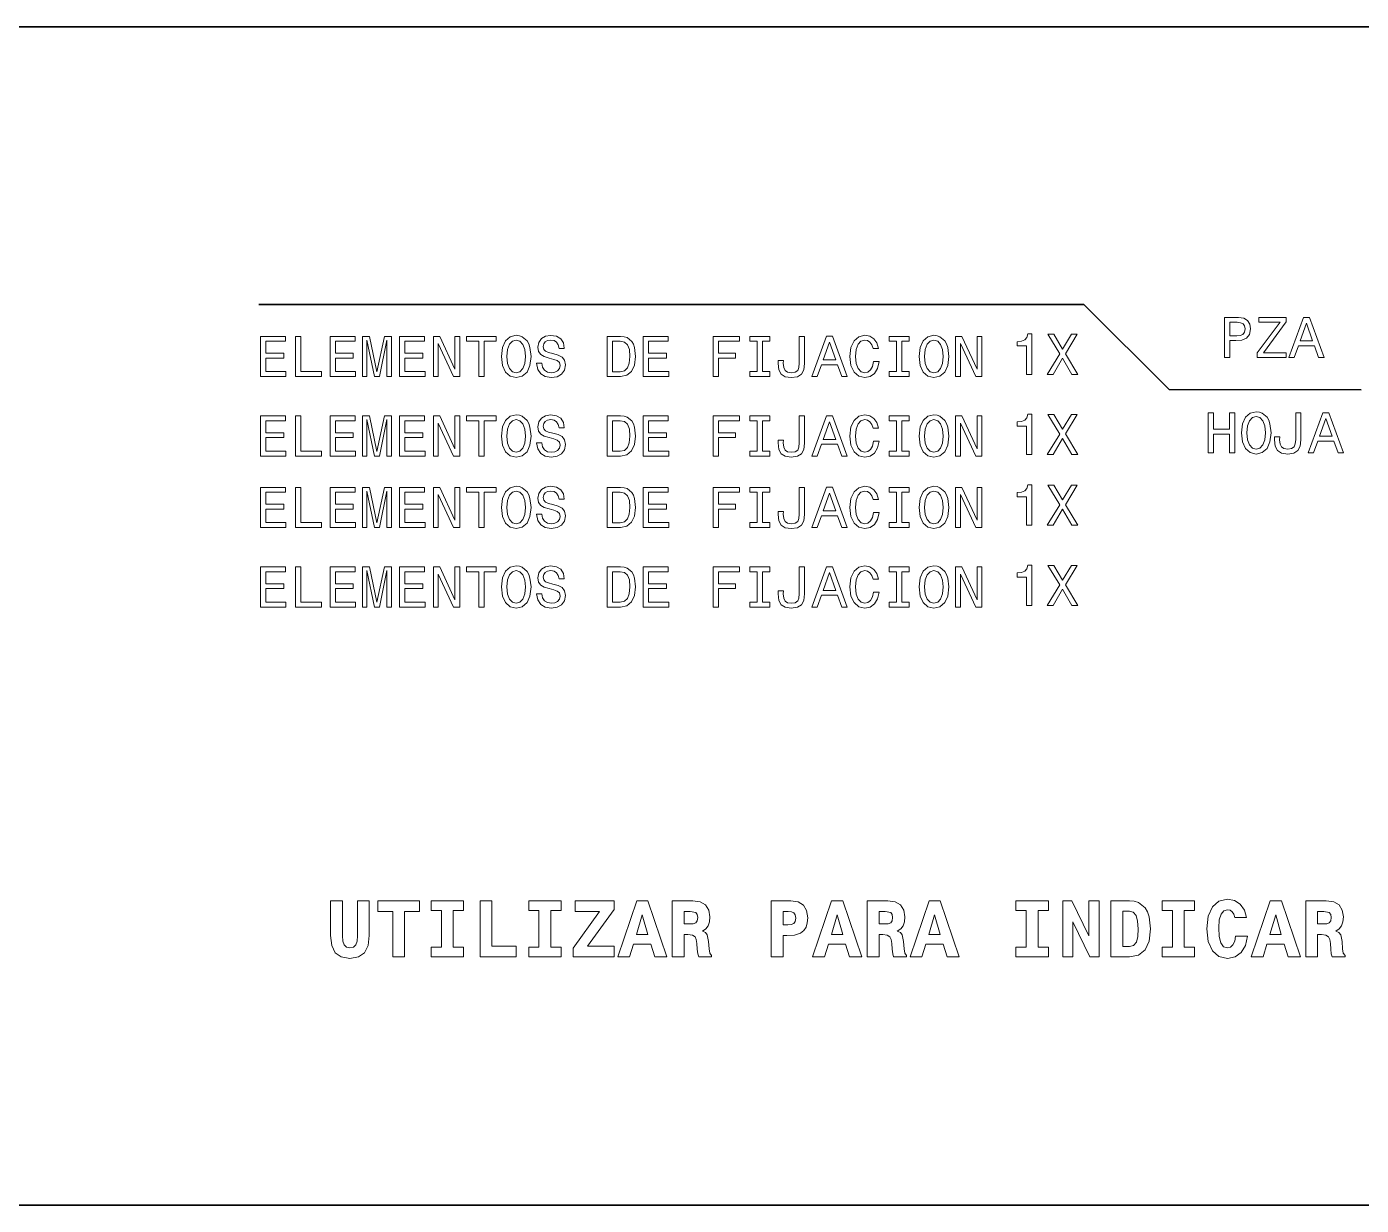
# Model space of a CAD drawing. Extents: x 14 to 2196, y -1968 to 1826.
# Drawn here: x 1532.8 to 1699.1, y 439.3 to 586.2 of the extents above; entities that cross this region are included whole.
import ezdxf

# ---------------------------------------------------------------- set-up
doc = ezdxf.new("R2010")
doc.units = 0

msp = doc.modelspace()

# ---------------------------------------------------------------- linework, layer by layer
at = {"color": 7, "lineweight": 35}
for p, q in [((1506.06897, 586.194641), (1920.419556, 586.194641)), ((1664.499023, 551.575562), (1561.693359, 551.575562)), ((1675.10376, 540.967163), (1664.499023, 551.575562)), ((1699.056885, 540.963013), (1675.10376, 540.967163)), ((1920.419556, 439.336182), (1506.06897, 439.336182))]:
    msp.add_line(p, q, dxfattribs=at)
at = {"color": 7, "lineweight": 13}
for points in [[(1682.028931, 544.970703), (1682.691772, 544.970703), (1682.691772, 547.081665), (1683.426636, 547.081665), (1684.168701, 547.117676), (1684.759399, 547.369812), (1685.141357, 547.859741), (1685.270996, 548.529785), (1685.170166, 549.149353), (1684.881958, 549.603271), (1684.406372, 549.877014), (1683.758057, 549.970703), (1682.028931, 549.970703)], [(1683.577881, 549.358337), (1684.010132, 549.315063), (1684.327148, 549.178223), (1684.514526, 548.926025), (1684.579346, 548.529785), (1684.507324, 548.111938), (1684.312744, 547.859741), (1683.981323, 547.730042), (1683.527466, 547.694031), (1682.691772, 547.694031), (1682.691772, 549.358337)], [(1686.092285, 544.970703), (1689.680176, 544.970703), (1689.680176, 545.575867), (1686.884766, 545.575867), (1689.680176, 549.40155), (1689.680176, 549.970703), (1686.286865, 549.970703), (1686.286865, 549.36554), (1688.930908, 549.36554), (1686.092285, 545.547058)], [(1690.033203, 544.970703), (1690.696045, 544.970703), (1691.222046, 546.44043), (1693.217651, 546.44043), (1693.743652, 544.970703), (1694.420898, 544.970703), (1692.59082, 549.977905), (1691.855957, 549.977905)], [(1691.452515, 547.052856), (1692.223389, 549.257446), (1692.994385, 547.052856)], [(1561.882446, 542.606323), (1565.05249, 542.606323), (1565.05249, 543.211487), (1562.545288, 543.211487), (1562.545288, 544.904602), (1564.778687, 544.904602), (1564.778687, 545.502563), (1562.545288, 545.502563), (1562.545288, 547.00116), (1564.994873, 547.00116), (1564.994873, 547.606323), (1561.882446, 547.606323)], [(1566.27002, 542.606323), (1569.483276, 542.606323), (1569.483276, 543.211487), (1566.932861, 543.211487), (1566.932861, 547.606323), (1566.27002, 547.606323)], [(1570.556763, 542.606323), (1573.726807, 542.606323), (1573.726807, 543.211487), (1571.219604, 543.211487), (1571.219604, 544.904602), (1573.453003, 544.904602), (1573.453003, 545.502563), (1571.219604, 545.502563), (1571.219604, 547.00116), (1573.669189, 547.00116), (1573.669189, 547.606323), (1570.556763, 547.606323)], [(1574.605713, 542.606323), (1575.160522, 542.606323), (1575.160522, 547.145203), (1576.097168, 542.606323), (1576.716675, 542.606323), (1577.646118, 547.145203), (1577.646118, 542.606323), (1578.20813, 542.606323), (1578.20813, 547.606323), (1577.329102, 547.606323), (1576.406982, 543.197083), (1575.491943, 547.606323), (1574.605713, 547.606323)], [(1579.231079, 542.606323), (1582.401123, 542.606323), (1582.401123, 543.211487), (1579.893921, 543.211487), (1579.893921, 544.904602), (1582.127441, 544.904602), (1582.127441, 545.502563), (1579.893921, 545.502563), (1579.893921, 547.00116), (1582.343506, 547.00116), (1582.343506, 547.606323), (1579.231079, 547.606323)], [(1583.438599, 542.606323), (1584.036621, 542.606323), (1584.036621, 546.70575), (1585.953003, 542.606323), (1586.723877, 542.606323), (1586.723877, 547.606323), (1586.118774, 547.606323), (1586.118774, 543.506897), (1584.223877, 547.606323), (1583.438599, 547.606323)], [(1589.087036, 542.606323), (1589.749878, 542.606323), (1589.749878, 547.00116), (1591.262817, 547.00116), (1591.262817, 547.606323), (1587.566895, 547.606323), (1587.566895, 547.00116), (1589.087036, 547.00116)], [(1591.904053, 545.106323), (1592.033691, 543.982422), (1592.408325, 543.15387), (1592.991943, 542.642334), (1593.755615, 542.469421), (1594.512085, 542.642334), (1595.102905, 543.15387), (1595.470337, 543.982422), (1595.607178, 545.106323), (1595.470337, 546.223022), (1595.311768, 546.676941), (1595.102905, 547.051575), (1594.512085, 547.56311), (1594.151855, 547.692749), (1593.755615, 547.743225), (1592.984741, 547.56311), (1592.401123, 547.058777), (1592.033691, 546.230225)], [(1592.595703, 545.106323), (1592.674927, 545.978088), (1592.91272, 546.619263), (1593.280151, 547.008362), (1593.755615, 547.145203), (1594.223877, 547.008362), (1594.591309, 546.612061), (1594.829102, 545.970886), (1594.915527, 545.106323), (1594.829102, 544.234558), (1594.591309, 543.593384), (1594.223877, 543.204285), (1593.755615, 543.074646), (1593.280151, 543.204285), (1592.91272, 543.593384), (1592.674927, 544.227356)], [(1596.954468, 544.256165), (1596.298828, 544.256165), (1596.442993, 543.492493), (1596.803223, 542.930542), (1597.35791, 542.591919), (1598.107178, 542.469421), (1598.849243, 542.584717), (1599.404053, 542.901733), (1599.75708, 543.398804), (1599.886719, 544.054443), (1599.778687, 544.645203), (1599.476074, 545.0271), (1598.986206, 545.279236), (1598.330566, 545.466553), (1597.768555, 545.603455), (1597.401123, 545.761963), (1597.192261, 545.992493), (1597.127441, 546.352722), (1597.192261, 546.676941), (1597.379517, 546.921875), (1597.667725, 547.087585), (1598.063965, 547.145203), (1598.467407, 547.073181), (1598.784424, 546.878662), (1598.993408, 546.554443), (1599.094238, 546.11499), (1599.749878, 546.11499), (1599.749878, 546.129395), (1599.634644, 546.806641), (1599.296021, 547.310913), (1598.762817, 547.62793), (1598.042358, 547.736023), (1597.393921, 547.62793), (1596.889648, 547.325317), (1596.56543, 546.857056), (1596.450195, 546.251831), (1596.543823, 545.711487), (1596.817627, 545.344055), (1597.249878, 545.099121), (1597.840698, 544.911804), (1598.424194, 544.746094), (1598.863647, 544.587585), (1599.130249, 544.357056), (1599.223877, 543.982422), (1599.137451, 543.600586), (1598.914185, 543.312378), (1598.575562, 543.132263), (1598.135986, 543.074646), (1597.646118, 543.15387), (1597.271484, 543.384399), (1597.033691, 543.759033)], [(1606.76001, 547.606323), (1605.095703, 547.606323), (1605.095703, 542.606323), (1606.76001, 542.606323), (1607.545288, 542.764832), (1608.128784, 543.247559), (1608.489014, 544.032837), (1608.618774, 545.106323), (1608.503418, 546.201416), (1608.359375, 546.633728), (1608.157593, 546.979492), (1607.574097, 547.447815), (1607.192261, 547.56311)], [(1609.591309, 542.606323), (1612.761353, 542.606323), (1612.761353, 543.211487), (1610.25415, 543.211487), (1610.25415, 544.904602), (1612.487671, 544.904602), (1612.487671, 545.502563), (1610.25415, 545.502563), (1610.25415, 547.00116), (1612.703735, 547.00116), (1612.703735, 547.606323), (1609.591309, 547.606323)], [(1618.301758, 542.606323), (1618.971802, 542.606323), (1618.971802, 544.904602), (1621.075562, 544.904602), (1621.075562, 545.502563), (1618.971802, 545.502563), (1618.971802, 547.00116), (1621.558228, 547.00116), (1621.558228, 547.606323), (1618.301758, 547.606323)], [(1623.784424, 543.211487), (1622.862305, 543.211487), (1622.862305, 542.606323), (1625.369507, 542.606323), (1625.369507, 543.211487), (1624.447266, 543.211487), (1624.447266, 547.00116), (1625.369507, 547.00116), (1625.369507, 547.606323), (1622.862305, 547.606323), (1622.862305, 547.00116), (1623.784424, 547.00116)], [(1629.029419, 544.263367), (1628.979004, 543.730225), (1628.827637, 543.362793), (1628.517822, 543.139465), (1628.042358, 543.074646), (1627.574097, 543.139465), (1627.264282, 543.348389), (1627.084229, 543.71582), (1627.033691, 544.248962), (1627.048096, 544.609192), (1626.39978, 544.609192), (1626.385376, 544.24176), (1626.471802, 543.442078), (1626.767212, 542.887329), (1627.278687, 542.577515), (1628.035156, 542.469421), (1628.784424, 542.577515), (1629.296021, 542.887329), (1629.591309, 543.434875), (1629.685059, 544.234558), (1629.685059, 547.606323), (1629.029419, 547.606323)], [(1630.599976, 542.606323), (1631.262817, 542.606323), (1631.788818, 544.07605), (1633.784424, 544.07605), (1634.310425, 542.606323), (1634.987671, 542.606323), (1633.157715, 547.613525), (1632.422729, 547.613525)], [(1638.294556, 544.465088), (1638.150391, 543.859924), (1637.91272, 543.427673), (1637.581299, 543.161072), (1637.192261, 543.074646), (1636.723877, 543.204285), (1636.356445, 543.593384), (1636.111572, 544.227356), (1636.032227, 545.106323), (1636.111572, 545.978088), (1636.349243, 546.619263), (1636.716675, 547.008362), (1637.192261, 547.145203), (1637.538086, 547.073181), (1637.833496, 546.87146), (1638.063965, 546.547241), (1638.222534, 546.100586), (1638.906982, 546.100586), (1638.690796, 546.784973), (1638.316162, 547.303711), (1637.804688, 547.62793), (1637.192261, 547.743225), (1636.428589, 547.56311), (1635.844971, 547.058777), (1635.470337, 546.230225), (1635.340698, 545.106323), (1635.470337, 543.982422), (1635.844971, 543.15387), (1636.428589, 542.642334), (1637.192261, 542.469421), (1637.862305, 542.606323), (1638.402588, 542.988159), (1638.784424, 543.61499), (1638.986206, 544.465088)], [(1641.133179, 543.211487), (1640.210938, 543.211487), (1640.210938, 542.606323), (1642.71814, 542.606323), (1642.71814, 543.211487), (1641.796021, 543.211487), (1641.796021, 547.00116), (1642.71814, 547.00116), (1642.71814, 547.606323), (1640.210938, 547.606323), (1640.210938, 547.00116), (1641.133179, 547.00116)], [(1643.950195, 545.106323), (1644.079834, 543.982422), (1644.454468, 543.15387), (1645.038086, 542.642334), (1645.801758, 542.469421), (1646.558228, 542.642334), (1647.149048, 543.15387), (1647.516479, 543.982422), (1647.65332, 545.106323), (1647.516479, 546.223022), (1647.35791, 546.676941), (1647.149048, 547.051575), (1646.558228, 547.56311), (1646.197998, 547.692749), (1645.801758, 547.743225), (1645.030884, 547.56311), (1644.447266, 547.058777), (1644.079834, 546.230225)], [(1644.641846, 545.106323), (1644.721069, 545.978088), (1644.95874, 546.619263), (1645.326172, 547.008362), (1645.801758, 547.145203), (1646.27002, 547.008362), (1646.637451, 546.612061), (1646.875244, 545.970886), (1646.96167, 545.106323), (1646.875244, 544.234558), (1646.637451, 543.593384), (1646.27002, 543.204285), (1645.801758, 543.074646), (1645.326172, 543.204285), (1644.95874, 543.593384), (1644.721069, 544.227356)], [(1648.496216, 542.606323), (1649.094238, 542.606323), (1649.094238, 546.70575), (1651.01062, 542.606323), (1651.781616, 542.606323), (1651.781616, 547.606323), (1651.176392, 547.606323), (1651.176392, 543.506897), (1649.281616, 547.606323), (1648.496216, 547.606323)], [(1657.354492, 542.874695), (1658.010132, 542.874695), (1658.010132, 547.910706), (1657.520142, 547.910706), (1657.390503, 547.471252), (1657.131104, 547.175842), (1656.734863, 547.00293), (1656.187256, 546.945312), (1656.187256, 546.433777), (1657.354492, 546.433777)], [(1659.912109, 542.874695), (1660.668579, 542.874695), (1661.814087, 544.89917), (1662.981201, 542.874695), (1663.744995, 542.874695), (1662.181519, 545.446716), (1663.665649, 547.881897), (1662.937988, 547.881897), (1661.835693, 546.030334), (1660.755005, 547.881897), (1659.998535, 547.881897), (1661.475464, 545.439514)], [(1606.709473, 547.008362), (1607.25708, 546.900269), (1607.631714, 546.568848), (1607.855103, 545.978088), (1607.927124, 545.106323), (1607.8479, 544.263367), (1607.624512, 543.672607), (1607.242676, 543.31958), (1606.709473, 543.204285), (1605.765747, 543.204285), (1605.765747, 547.008362)], [(1632.019287, 544.688477), (1632.790161, 546.893066), (1633.561157, 544.688477)], [(1561.882446, 532.691772), (1565.05249, 532.691772), (1565.05249, 533.296936), (1562.545288, 533.296936), (1562.545288, 534.990051), (1564.778687, 534.990051), (1564.778687, 535.588013), (1562.545288, 535.588013), (1562.545288, 537.086609), (1564.994873, 537.086609), (1564.994873, 537.691772), (1561.882446, 537.691772)], [(1566.27002, 532.691772), (1569.483276, 532.691772), (1569.483276, 533.296936), (1566.932861, 533.296936), (1566.932861, 537.691772), (1566.27002, 537.691772)], [(1570.556763, 532.691772), (1573.726807, 532.691772), (1573.726807, 533.296936), (1571.219604, 533.296936), (1571.219604, 534.990051), (1573.453003, 534.990051), (1573.453003, 535.588013), (1571.219604, 535.588013), (1571.219604, 537.086609), (1573.669189, 537.086609), (1573.669189, 537.691772), (1570.556763, 537.691772)], [(1574.605713, 532.691772), (1575.160522, 532.691772), (1575.160522, 537.230652), (1576.097168, 532.691772), (1576.716675, 532.691772), (1577.646118, 537.230652), (1577.646118, 532.691772), (1578.20813, 532.691772), (1578.20813, 537.691772), (1577.329102, 537.691772), (1576.406982, 533.282532), (1575.491943, 537.691772), (1574.605713, 537.691772)], [(1579.231079, 532.691772), (1582.401123, 532.691772), (1582.401123, 533.296936), (1579.893921, 533.296936), (1579.893921, 534.990051), (1582.127441, 534.990051), (1582.127441, 535.588013), (1579.893921, 535.588013), (1579.893921, 537.086609), (1582.343506, 537.086609), (1582.343506, 537.691772), (1579.231079, 537.691772)], [(1583.438599, 532.691772), (1584.036621, 532.691772), (1584.036621, 536.791199), (1585.953003, 532.691772), (1586.723877, 532.691772), (1586.723877, 537.691772), (1586.118774, 537.691772), (1586.118774, 533.592346), (1584.223877, 537.691772), (1583.438599, 537.691772)], [(1589.087036, 532.691772), (1589.749878, 532.691772), (1589.749878, 537.086609), (1591.262817, 537.086609), (1591.262817, 537.691772), (1587.566895, 537.691772), (1587.566895, 537.086609), (1589.087036, 537.086609)], [(1591.904053, 535.191772), (1592.033691, 534.067871), (1592.408325, 533.239319), (1592.991943, 532.727783), (1593.755615, 532.554871), (1594.512085, 532.727783), (1595.102905, 533.239319), (1595.470337, 534.067871), (1595.607178, 535.191772), (1595.470337, 536.308472), (1595.311768, 536.76239), (1595.102905, 537.137024), (1594.512085, 537.64856), (1594.151855, 537.778198), (1593.755615, 537.828674), (1592.984741, 537.64856), (1592.401123, 537.144226), (1592.033691, 536.315674)], [(1592.595703, 535.191772), (1592.674927, 536.063538), (1592.91272, 536.704712), (1593.280151, 537.093811), (1593.755615, 537.230652), (1594.223877, 537.093811), (1594.591309, 536.69751), (1594.829102, 536.056335), (1594.915527, 535.191772), (1594.829102, 534.320007), (1594.591309, 533.678833), (1594.223877, 533.289734), (1593.755615, 533.160095), (1593.280151, 533.289734), (1592.91272, 533.678833), (1592.674927, 534.312805)], [(1596.954468, 534.341614), (1596.298828, 534.341614), (1596.442993, 533.577942), (1596.803223, 533.015991), (1597.35791, 532.677368), (1598.107178, 532.554871), (1598.849243, 532.670166), (1599.404053, 532.987183), (1599.75708, 533.484253), (1599.886719, 534.139893), (1599.778687, 534.730652), (1599.476074, 535.112549), (1598.986206, 535.364685), (1598.330566, 535.552002), (1597.768555, 535.688904), (1597.401123, 535.847412), (1597.192261, 536.077942), (1597.127441, 536.438171), (1597.192261, 536.76239), (1597.379517, 537.007324), (1597.667725, 537.173035), (1598.063965, 537.230652), (1598.467407, 537.15863), (1598.784424, 536.964111), (1598.993408, 536.639893), (1599.094238, 536.200439), (1599.749878, 536.200439), (1599.749878, 536.214844), (1599.634644, 536.89209), (1599.296021, 537.396362), (1598.762817, 537.713379), (1598.042358, 537.821472), (1597.393921, 537.713379), (1596.889648, 537.410767), (1596.56543, 536.942505), (1596.450195, 536.33728), (1596.543823, 535.796936), (1596.817627, 535.429504), (1597.249878, 535.18457), (1597.840698, 534.997253), (1598.424194, 534.831543), (1598.863647, 534.673035), (1599.130249, 534.442505), (1599.223877, 534.067871), (1599.137451, 533.686035), (1598.914185, 533.397827), (1598.575562, 533.217712), (1598.135986, 533.160095), (1597.646118, 533.239319), (1597.271484, 533.469849), (1597.033691, 533.844482)], [(1606.76001, 537.691772), (1605.095703, 537.691772), (1605.095703, 532.691772), (1606.76001, 532.691772), (1607.545288, 532.850281), (1608.128784, 533.333008), (1608.489014, 534.118286), (1608.618774, 535.191772), (1608.503418, 536.286865), (1608.359375, 536.719177), (1608.157593, 537.064941), (1607.574097, 537.533264), (1607.192261, 537.64856)], [(1609.591309, 532.691772), (1612.761353, 532.691772), (1612.761353, 533.296936), (1610.25415, 533.296936), (1610.25415, 534.990051), (1612.487671, 534.990051), (1612.487671, 535.588013), (1610.25415, 535.588013), (1610.25415, 537.086609), (1612.703735, 537.086609), (1612.703735, 537.691772), (1609.591309, 537.691772)], [(1618.301758, 532.691772), (1618.971802, 532.691772), (1618.971802, 534.990051), (1621.075562, 534.990051), (1621.075562, 535.588013), (1618.971802, 535.588013), (1618.971802, 537.086609), (1621.558228, 537.086609), (1621.558228, 537.691772), (1618.301758, 537.691772)], [(1623.784424, 533.296936), (1622.862305, 533.296936), (1622.862305, 532.691772), (1625.369507, 532.691772), (1625.369507, 533.296936), (1624.447266, 533.296936), (1624.447266, 537.086609), (1625.369507, 537.086609), (1625.369507, 537.691772), (1622.862305, 537.691772), (1622.862305, 537.086609), (1623.784424, 537.086609)], [(1629.029419, 534.348816), (1628.979004, 533.815674), (1628.827637, 533.448242), (1628.517822, 533.224915), (1628.042358, 533.160095), (1627.574097, 533.224915), (1627.264282, 533.433838), (1627.084229, 533.80127), (1627.033691, 534.334412), (1627.048096, 534.694641), (1626.39978, 534.694641), (1626.385376, 534.327209), (1626.471802, 533.527527), (1626.767212, 532.972778), (1627.278687, 532.662964), (1628.035156, 532.554871), (1628.784424, 532.662964), (1629.296021, 532.972778), (1629.591309, 533.520325), (1629.685059, 534.320007), (1629.685059, 537.691772), (1629.029419, 537.691772)], [(1630.599976, 532.691772), (1631.262817, 532.691772), (1631.788818, 534.161499), (1633.784424, 534.161499), (1634.310425, 532.691772), (1634.987671, 532.691772), (1633.157715, 537.698975), (1632.422729, 537.698975)], [(1638.294556, 534.550537), (1638.150391, 533.945374), (1637.91272, 533.513123), (1637.581299, 533.246521), (1637.192261, 533.160095), (1636.723877, 533.289734), (1636.356445, 533.678833), (1636.111572, 534.312805), (1636.032227, 535.191772), (1636.111572, 536.063538), (1636.349243, 536.704712), (1636.716675, 537.093811), (1637.192261, 537.230652), (1637.538086, 537.15863), (1637.833496, 536.956909), (1638.063965, 536.63269), (1638.222534, 536.186035), (1638.906982, 536.186035), (1638.690796, 536.870422), (1638.316162, 537.38916), (1637.804688, 537.713379), (1637.192261, 537.828674), (1636.428589, 537.64856), (1635.844971, 537.144226), (1635.470337, 536.315674), (1635.340698, 535.191772), (1635.470337, 534.067871), (1635.844971, 533.239319), (1636.428589, 532.727783), (1637.192261, 532.554871), (1637.862305, 532.691772), (1638.402588, 533.073608), (1638.784424, 533.700439), (1638.986206, 534.550537)], [(1641.133179, 533.296936), (1640.210938, 533.296936), (1640.210938, 532.691772), (1642.71814, 532.691772), (1642.71814, 533.296936), (1641.796021, 533.296936), (1641.796021, 537.086609), (1642.71814, 537.086609), (1642.71814, 537.691772), (1640.210938, 537.691772), (1640.210938, 537.086609), (1641.133179, 537.086609)], [(1643.950195, 535.191772), (1644.079834, 534.067871), (1644.454468, 533.239319), (1645.038086, 532.727783), (1645.801758, 532.554871), (1646.558228, 532.727783), (1647.149048, 533.239319), (1647.516479, 534.067871), (1647.65332, 535.191772), (1647.516479, 536.308472), (1647.35791, 536.76239), (1647.149048, 537.137024), (1646.558228, 537.64856), (1646.197998, 537.778198), (1645.801758, 537.828674), (1645.030884, 537.64856), (1644.447266, 537.144226), (1644.079834, 536.315674)], [(1644.641846, 535.191772), (1644.721069, 536.063538), (1644.95874, 536.704712), (1645.326172, 537.093811), (1645.801758, 537.230652), (1646.27002, 537.093811), (1646.637451, 536.69751), (1646.875244, 536.056335), (1646.96167, 535.191772), (1646.875244, 534.320007), (1646.637451, 533.678833), (1646.27002, 533.289734), (1645.801758, 533.160095), (1645.326172, 533.289734), (1644.95874, 533.678833), (1644.721069, 534.312805)], [(1648.496216, 532.691772), (1649.094238, 532.691772), (1649.094238, 536.791199), (1651.01062, 532.691772), (1651.781616, 532.691772), (1651.781616, 537.691772), (1651.176392, 537.691772), (1651.176392, 533.592346), (1649.281616, 537.691772), (1648.496216, 537.691772)], [(1657.354492, 532.874695), (1658.010132, 532.874695), (1658.010132, 537.910706), (1657.520142, 537.910706), (1657.390503, 537.471252), (1657.131104, 537.175842), (1656.734863, 537.00293), (1656.187256, 536.945312), (1656.187256, 536.433777), (1657.354492, 536.433777)], [(1659.912109, 532.874695), (1660.668579, 532.874695), (1661.814087, 534.89917), (1662.981201, 532.874695), (1663.744995, 532.874695), (1662.181519, 535.446716), (1663.665649, 537.881897), (1662.937988, 537.881897), (1661.835693, 536.030334), (1660.755005, 537.881897), (1659.998535, 537.881897), (1661.475464, 535.439514)], [(1679.956543, 533.087219), (1680.626587, 533.087219), (1680.626587, 535.435913), (1682.629517, 535.435913), (1682.629517, 533.087219), (1683.292358, 533.087219), (1683.292358, 538.087219), (1682.629517, 538.087219), (1682.629517, 536.04834), (1680.626587, 536.04834), (1680.626587, 538.087219), (1679.956543, 538.087219)], [(1684.113647, 535.587219), (1684.243286, 534.463318), (1684.61792, 533.634766), (1685.201538, 533.12323), (1685.96521, 532.950317), (1686.72168, 533.12323), (1687.3125, 533.634766), (1687.679932, 534.463318), (1687.816772, 535.587219), (1687.679932, 536.703918), (1687.521484, 537.157837), (1687.3125, 537.532471), (1686.72168, 538.044006), (1686.36145, 538.173645), (1685.96521, 538.224121), (1685.194336, 538.044006), (1684.610718, 537.539673), (1684.243286, 536.711121)], [(1684.805298, 535.587219), (1684.884521, 536.458984), (1685.122314, 537.100159), (1685.489746, 537.489258), (1685.96521, 537.626099), (1686.433594, 537.489258), (1686.801025, 537.092957), (1687.038696, 536.451782), (1687.125122, 535.587219), (1687.038696, 534.715454), (1686.801025, 534.07428), (1686.433594, 533.685181), (1685.96521, 533.555542), (1685.489746, 533.685181), (1685.122314, 534.07428), (1684.884521, 534.708252)], [(1690.878784, 534.744263), (1690.828369, 534.211121), (1690.677002, 533.843689), (1690.36731, 533.620361), (1689.891724, 533.555542), (1689.423462, 533.620361), (1689.113647, 533.829285), (1688.933594, 534.196716), (1688.883057, 534.729858), (1688.897461, 535.090088), (1688.249146, 535.090088), (1688.234741, 534.722656), (1688.321167, 533.922974), (1688.616577, 533.368225), (1689.128052, 533.058411), (1689.884521, 532.950317), (1690.633789, 533.058411), (1691.145386, 533.368225), (1691.440796, 533.915771), (1691.534424, 534.715454), (1691.534424, 538.087219), (1690.878784, 538.087219)], [(1692.449341, 533.087219), (1693.112183, 533.087219), (1693.638184, 534.556946), (1695.633789, 534.556946), (1696.15979, 533.087219), (1696.837036, 533.087219), (1695.00708, 538.094421), (1694.272095, 538.094421)], [(1693.868652, 535.169373), (1694.639648, 537.373962), (1695.410522, 535.169373)], [(1606.709473, 537.093811), (1607.25708, 536.985718), (1607.631714, 536.654297), (1607.855103, 536.063538), (1607.927124, 535.191772), (1607.8479, 534.348816), (1607.624512, 533.758057), (1607.242676, 533.405029), (1606.709473, 533.289734), (1605.765747, 533.289734), (1605.765747, 537.093811)], [(1632.019287, 534.773926), (1632.790161, 536.978516), (1633.561157, 534.773926)], [(1591.904053, 526.295715), (1592.033691, 525.171814), (1592.408325, 524.343262), (1592.991943, 523.831726), (1593.755615, 523.658813), (1594.512085, 523.831726), (1595.102905, 524.343262), (1595.470337, 525.171814), (1595.607178, 526.295715), (1595.470337, 527.412415), (1595.311768, 527.866333), (1595.102905, 528.240967), (1594.512085, 528.752502), (1594.151855, 528.882141), (1593.755615, 528.932617), (1592.984741, 528.752502), (1592.401123, 528.248169), (1592.033691, 527.419617)], [(1596.954468, 525.445557), (1596.298828, 525.445557), (1596.442993, 524.681885), (1596.803223, 524.119934), (1597.35791, 523.781311), (1598.107178, 523.658813), (1598.849243, 523.774109), (1599.404053, 524.091125), (1599.75708, 524.588196), (1599.886719, 525.243835), (1599.778687, 525.834595), (1599.476074, 526.216492), (1598.986206, 526.468628), (1598.330566, 526.655945), (1597.768555, 526.792847), (1597.401123, 526.951355), (1597.192261, 527.181885), (1597.127441, 527.542114), (1597.192261, 527.866333), (1597.379517, 528.111267), (1597.667725, 528.276978), (1598.063965, 528.334595), (1598.467407, 528.262573), (1598.784424, 528.068054), (1598.993408, 527.743835), (1599.094238, 527.304382), (1599.749878, 527.304382), (1599.749878, 527.318787), (1599.634644, 527.996033), (1599.296021, 528.500305), (1598.762817, 528.817322), (1598.042358, 528.925415), (1597.393921, 528.817322), (1596.889648, 528.514709), (1596.56543, 528.046448), (1596.450195, 527.441223), (1596.543823, 526.900879), (1596.817627, 526.533447), (1597.249878, 526.288513), (1597.840698, 526.101196), (1598.424194, 525.935486), (1598.863647, 525.776978), (1599.130249, 525.546448), (1599.223877, 525.171814), (1599.137451, 524.789978), (1598.914185, 524.50177), (1598.575562, 524.321655), (1598.135986, 524.264038), (1597.646118, 524.343262), (1597.271484, 524.573792), (1597.033691, 524.948425)], [(1638.294556, 525.65448), (1638.150391, 525.049316), (1637.91272, 524.617065), (1637.581299, 524.350464), (1637.192261, 524.264038), (1636.723877, 524.393677), (1636.356445, 524.782776), (1636.111572, 525.416748), (1636.032227, 526.295715), (1636.111572, 527.16748), (1636.349243, 527.808655), (1636.716675, 528.197754), (1637.192261, 528.334595), (1637.538086, 528.262573), (1637.833496, 528.060852), (1638.063965, 527.736633), (1638.222534, 527.289978), (1638.906982, 527.289978), (1638.690796, 527.974365), (1638.316162, 528.493103), (1637.804688, 528.817322), (1637.192261, 528.932617), (1636.428589, 528.752502), (1635.844971, 528.248169), (1635.470337, 527.419617), (1635.340698, 526.295715), (1635.470337, 525.171814), (1635.844971, 524.343262), (1636.428589, 523.831726), (1637.192261, 523.658813), (1637.862305, 523.795715), (1638.402588, 524.177551), (1638.784424, 524.804382), (1638.986206, 525.65448)], [(1643.950195, 526.295715), (1644.079834, 525.171814), (1644.454468, 524.343262), (1645.038086, 523.831726), (1645.801758, 523.658813), (1646.558228, 523.831726), (1647.149048, 524.343262), (1647.516479, 525.171814), (1647.65332, 526.295715), (1647.516479, 527.412415), (1647.35791, 527.866333), (1647.149048, 528.240967), (1646.558228, 528.752502), (1646.197998, 528.882141), (1645.801758, 528.932617), (1645.030884, 528.752502), (1644.447266, 528.248169), (1644.079834, 527.419617)], [(1657.354492, 524.064087), (1658.010132, 524.064087), (1658.010132, 529.100098), (1657.520142, 529.100098), (1657.390503, 528.660645), (1657.131104, 528.365234), (1656.734863, 528.192322), (1656.187256, 528.134705), (1656.187256, 527.623169), (1657.354492, 527.623169)], [(1659.912109, 524.064087), (1660.668579, 524.064087), (1661.814087, 526.088562), (1662.981201, 524.064087), (1663.744995, 524.064087), (1662.181519, 526.636108), (1663.665649, 529.071289), (1662.937988, 529.071289), (1661.835693, 527.219727), (1660.755005, 529.071289), (1659.998535, 529.071289), (1661.475464, 526.628906)], [(1561.882446, 523.795715), (1565.05249, 523.795715), (1565.05249, 524.400879), (1562.545288, 524.400879), (1562.545288, 526.093994), (1564.778687, 526.093994), (1564.778687, 526.691956), (1562.545288, 526.691956), (1562.545288, 528.190552), (1564.994873, 528.190552), (1564.994873, 528.795715), (1561.882446, 528.795715)], [(1566.27002, 523.795715), (1569.483276, 523.795715), (1569.483276, 524.400879), (1566.932861, 524.400879), (1566.932861, 528.795715), (1566.27002, 528.795715)], [(1570.556763, 523.795715), (1573.726807, 523.795715), (1573.726807, 524.400879), (1571.219604, 524.400879), (1571.219604, 526.093994), (1573.453003, 526.093994), (1573.453003, 526.691956), (1571.219604, 526.691956), (1571.219604, 528.190552), (1573.669189, 528.190552), (1573.669189, 528.795715), (1570.556763, 528.795715)], [(1574.605713, 523.795715), (1575.160522, 523.795715), (1575.160522, 528.334595), (1576.097168, 523.795715), (1576.716675, 523.795715), (1577.646118, 528.334595), (1577.646118, 523.795715), (1578.20813, 523.795715), (1578.20813, 528.795715), (1577.329102, 528.795715), (1576.406982, 524.386475), (1575.491943, 528.795715), (1574.605713, 528.795715)], [(1579.231079, 523.795715), (1582.401123, 523.795715), (1582.401123, 524.400879), (1579.893921, 524.400879), (1579.893921, 526.093994), (1582.127441, 526.093994), (1582.127441, 526.691956), (1579.893921, 526.691956), (1579.893921, 528.190552), (1582.343506, 528.190552), (1582.343506, 528.795715), (1579.231079, 528.795715)], [(1583.438599, 523.795715), (1584.036621, 523.795715), (1584.036621, 527.895142), (1585.953003, 523.795715), (1586.723877, 523.795715), (1586.723877, 528.795715), (1586.118774, 528.795715), (1586.118774, 524.696289), (1584.223877, 528.795715), (1583.438599, 528.795715)], [(1589.087036, 523.795715), (1589.749878, 523.795715), (1589.749878, 528.190552), (1591.262817, 528.190552), (1591.262817, 528.795715), (1587.566895, 528.795715), (1587.566895, 528.190552), (1589.087036, 528.190552)], [(1592.595703, 526.295715), (1592.674927, 527.16748), (1592.91272, 527.808655), (1593.280151, 528.197754), (1593.755615, 528.334595), (1594.223877, 528.197754), (1594.591309, 527.801453), (1594.829102, 527.160278), (1594.915527, 526.295715), (1594.829102, 525.42395), (1594.591309, 524.782776), (1594.223877, 524.393677), (1593.755615, 524.264038), (1593.280151, 524.393677), (1592.91272, 524.782776), (1592.674927, 525.416748)], [(1606.76001, 528.795715), (1605.095703, 528.795715), (1605.095703, 523.795715), (1606.76001, 523.795715), (1607.545288, 523.954224), (1608.128784, 524.436951), (1608.489014, 525.222229), (1608.618774, 526.295715), (1608.503418, 527.390808), (1608.359375, 527.82312), (1608.157593, 528.168884), (1607.574097, 528.637207), (1607.192261, 528.752502)], [(1606.709473, 528.197754), (1607.25708, 528.089661), (1607.631714, 527.75824), (1607.855103, 527.16748), (1607.927124, 526.295715), (1607.8479, 525.452759), (1607.624512, 524.862), (1607.242676, 524.508972), (1606.709473, 524.393677), (1605.765747, 524.393677), (1605.765747, 528.197754)], [(1609.591309, 523.795715), (1612.761353, 523.795715), (1612.761353, 524.400879), (1610.25415, 524.400879), (1610.25415, 526.093994), (1612.487671, 526.093994), (1612.487671, 526.691956), (1610.25415, 526.691956), (1610.25415, 528.190552), (1612.703735, 528.190552), (1612.703735, 528.795715), (1609.591309, 528.795715)], [(1618.301758, 523.795715), (1618.971802, 523.795715), (1618.971802, 526.093994), (1621.075562, 526.093994), (1621.075562, 526.691956), (1618.971802, 526.691956), (1618.971802, 528.190552), (1621.558228, 528.190552), (1621.558228, 528.795715), (1618.301758, 528.795715)], [(1623.784424, 524.400879), (1622.862305, 524.400879), (1622.862305, 523.795715), (1625.369507, 523.795715), (1625.369507, 524.400879), (1624.447266, 524.400879), (1624.447266, 528.190552), (1625.369507, 528.190552), (1625.369507, 528.795715), (1622.862305, 528.795715), (1622.862305, 528.190552), (1623.784424, 528.190552)], [(1629.029419, 525.452759), (1628.979004, 524.919617), (1628.827637, 524.552185), (1628.517822, 524.328857), (1628.042358, 524.264038), (1627.574097, 524.328857), (1627.264282, 524.537781), (1627.084229, 524.905212), (1627.033691, 525.438354), (1627.048096, 525.798584), (1626.39978, 525.798584), (1626.385376, 525.431152), (1626.471802, 524.63147), (1626.767212, 524.076721), (1627.278687, 523.766907), (1628.035156, 523.658813), (1628.784424, 523.766907), (1629.296021, 524.076721), (1629.591309, 524.624268), (1629.685059, 525.42395), (1629.685059, 528.795715), (1629.029419, 528.795715)], [(1630.599976, 523.795715), (1631.262817, 523.795715), (1631.788818, 525.265442), (1633.784424, 525.265442), (1634.310425, 523.795715), (1634.987671, 523.795715), (1633.157715, 528.802917), (1632.422729, 528.802917)], [(1632.019287, 525.877869), (1632.790161, 528.082458), (1633.561157, 525.877869)], [(1641.133179, 524.400879), (1640.210938, 524.400879), (1640.210938, 523.795715), (1642.71814, 523.795715), (1642.71814, 524.400879), (1641.796021, 524.400879), (1641.796021, 528.190552), (1642.71814, 528.190552), (1642.71814, 528.795715), (1640.210938, 528.795715), (1640.210938, 528.190552), (1641.133179, 528.190552)], [(1644.641846, 526.295715), (1644.721069, 527.16748), (1644.95874, 527.808655), (1645.326172, 528.197754), (1645.801758, 528.334595), (1646.27002, 528.197754), (1646.637451, 527.801453), (1646.875244, 527.160278), (1646.96167, 526.295715), (1646.875244, 525.42395), (1646.637451, 524.782776), (1646.27002, 524.393677), (1645.801758, 524.264038), (1645.326172, 524.393677), (1644.95874, 524.782776), (1644.721069, 525.416748)], [(1648.496216, 523.795715), (1649.094238, 523.795715), (1649.094238, 527.895142), (1651.01062, 523.795715), (1651.781616, 523.795715), (1651.781616, 528.795715), (1651.176392, 528.795715), (1651.176392, 524.696289), (1649.281616, 528.795715), (1648.496216, 528.795715)], [(1561.882446, 513.881165), (1565.05249, 513.881165), (1565.05249, 514.486328), (1562.545288, 514.486328), (1562.545288, 516.179443), (1564.778687, 516.179443), (1564.778687, 516.777405), (1562.545288, 516.777405), (1562.545288, 518.276001), (1564.994873, 518.276001), (1564.994873, 518.881165), (1561.882446, 518.881165)], [(1566.27002, 513.881165), (1569.483276, 513.881165), (1569.483276, 514.486328), (1566.932861, 514.486328), (1566.932861, 518.881165), (1566.27002, 518.881165)], [(1570.556763, 513.881165), (1573.726807, 513.881165), (1573.726807, 514.486328), (1571.219604, 514.486328), (1571.219604, 516.179443), (1573.453003, 516.179443), (1573.453003, 516.777405), (1571.219604, 516.777405), (1571.219604, 518.276001), (1573.669189, 518.276001), (1573.669189, 518.881165), (1570.556763, 518.881165)], [(1574.605713, 513.881165), (1575.160522, 513.881165), (1575.160522, 518.420044), (1576.097168, 513.881165), (1576.716675, 513.881165), (1577.646118, 518.420044), (1577.646118, 513.881165), (1578.20813, 513.881165), (1578.20813, 518.881165), (1577.329102, 518.881165), (1576.406982, 514.471924), (1575.491943, 518.881165), (1574.605713, 518.881165)], [(1579.231079, 513.881165), (1582.401123, 513.881165), (1582.401123, 514.486328), (1579.893921, 514.486328), (1579.893921, 516.179443), (1582.127441, 516.179443), (1582.127441, 516.777405), (1579.893921, 516.777405), (1579.893921, 518.276001), (1582.343506, 518.276001), (1582.343506, 518.881165), (1579.231079, 518.881165)], [(1583.438599, 513.881165), (1584.036621, 513.881165), (1584.036621, 517.980591), (1585.953003, 513.881165), (1586.723877, 513.881165), (1586.723877, 518.881165), (1586.118774, 518.881165), (1586.118774, 514.781738), (1584.223877, 518.881165), (1583.438599, 518.881165)], [(1589.087036, 513.881165), (1589.749878, 513.881165), (1589.749878, 518.276001), (1591.262817, 518.276001), (1591.262817, 518.881165), (1587.566895, 518.881165), (1587.566895, 518.276001), (1589.087036, 518.276001)], [(1591.904053, 516.381165), (1592.033691, 515.257263), (1592.408325, 514.428711), (1592.991943, 513.917175), (1593.755615, 513.744263), (1594.512085, 513.917175), (1595.102905, 514.428711), (1595.470337, 515.257263), (1595.607178, 516.381165), (1595.470337, 517.497864), (1595.311768, 517.951782), (1595.102905, 518.326416), (1594.512085, 518.837952), (1594.151855, 518.96759), (1593.755615, 519.018066), (1592.984741, 518.837952), (1592.401123, 518.333618), (1592.033691, 517.505066)], [(1596.954468, 515.531006), (1596.298828, 515.531006), (1596.442993, 514.767334), (1596.803223, 514.205383), (1597.35791, 513.86676), (1598.107178, 513.744263), (1598.849243, 513.859558), (1599.404053, 514.176575), (1599.75708, 514.673645), (1599.886719, 515.329285), (1599.778687, 515.920044), (1599.476074, 516.301941), (1598.986206, 516.554077), (1598.330566, 516.741394), (1597.768555, 516.878296), (1597.401123, 517.036804), (1597.192261, 517.267334), (1597.127441, 517.627563), (1597.192261, 517.951782), (1597.379517, 518.196716), (1597.667725, 518.362427), (1598.063965, 518.420044), (1598.467407, 518.348022), (1598.784424, 518.153503), (1598.993408, 517.829285), (1599.094238, 517.389832), (1599.749878, 517.389832), (1599.749878, 517.404236), (1599.634644, 518.081482), (1599.296021, 518.585754), (1598.762817, 518.902771), (1598.042358, 519.010864), (1597.393921, 518.902771), (1596.889648, 518.600159), (1596.56543, 518.131897), (1596.450195, 517.526672), (1596.543823, 516.986328), (1596.817627, 516.618896), (1597.249878, 516.373962), (1597.840698, 516.186646), (1598.424194, 516.020935), (1598.863647, 515.862427), (1599.130249, 515.631897), (1599.223877, 515.257263), (1599.137451, 514.875427), (1598.914185, 514.587219), (1598.575562, 514.407104), (1598.135986, 514.349487), (1597.646118, 514.428711), (1597.271484, 514.659241), (1597.033691, 515.033875)], [(1606.76001, 518.881165), (1605.095703, 518.881165), (1605.095703, 513.881165), (1606.76001, 513.881165), (1607.545288, 514.039673), (1608.128784, 514.5224), (1608.489014, 515.307678), (1608.618774, 516.381165), (1608.503418, 517.476257), (1608.359375, 517.908569), (1608.157593, 518.254333), (1607.574097, 518.722656), (1607.192261, 518.837952)], [(1609.591309, 513.881165), (1612.761353, 513.881165), (1612.761353, 514.486328), (1610.25415, 514.486328), (1610.25415, 516.179443), (1612.487671, 516.179443), (1612.487671, 516.777405), (1610.25415, 516.777405), (1610.25415, 518.276001), (1612.703735, 518.276001), (1612.703735, 518.881165), (1609.591309, 518.881165)], [(1618.301758, 513.881165), (1618.971802, 513.881165), (1618.971802, 516.179443), (1621.075562, 516.179443), (1621.075562, 516.777405), (1618.971802, 516.777405), (1618.971802, 518.276001), (1621.558228, 518.276001), (1621.558228, 518.881165), (1618.301758, 518.881165)], [(1623.784424, 514.486328), (1622.862305, 514.486328), (1622.862305, 513.881165), (1625.369507, 513.881165), (1625.369507, 514.486328), (1624.447266, 514.486328), (1624.447266, 518.276001), (1625.369507, 518.276001), (1625.369507, 518.881165), (1622.862305, 518.881165), (1622.862305, 518.276001), (1623.784424, 518.276001)], [(1629.029419, 515.538208), (1628.979004, 515.005066), (1628.827637, 514.637634), (1628.517822, 514.414307), (1628.042358, 514.349487), (1627.574097, 514.414307), (1627.264282, 514.62323), (1627.084229, 514.990662), (1627.033691, 515.523804), (1627.048096, 515.884033), (1626.39978, 515.884033), (1626.385376, 515.516602), (1626.471802, 514.716919), (1626.767212, 514.16217), (1627.278687, 513.852356), (1628.035156, 513.744263), (1628.784424, 513.852356), (1629.296021, 514.16217), (1629.591309, 514.709717), (1629.685059, 515.509399), (1629.685059, 518.881165), (1629.029419, 518.881165)], [(1630.599976, 513.881165), (1631.262817, 513.881165), (1631.788818, 515.350891), (1633.784424, 515.350891), (1634.310425, 513.881165), (1634.987671, 513.881165), (1633.157715, 518.888367), (1632.422729, 518.888367)], [(1638.294556, 515.739929), (1638.150391, 515.134766), (1637.91272, 514.702515), (1637.581299, 514.435913), (1637.192261, 514.349487), (1636.723877, 514.479126), (1636.356445, 514.868225), (1636.111572, 515.502197), (1636.032227, 516.381165), (1636.111572, 517.25293), (1636.349243, 517.894104), (1636.716675, 518.283203), (1637.192261, 518.420044), (1637.538086, 518.348022), (1637.833496, 518.146301), (1638.063965, 517.822083), (1638.222534, 517.375427), (1638.906982, 517.375427), (1638.690796, 518.059814), (1638.316162, 518.578552), (1637.804688, 518.902771), (1637.192261, 519.018066), (1636.428589, 518.837952), (1635.844971, 518.333618), (1635.470337, 517.505066), (1635.340698, 516.381165), (1635.470337, 515.257263), (1635.844971, 514.428711), (1636.428589, 513.917175), (1637.192261, 513.744263), (1637.862305, 513.881165), (1638.402588, 514.263), (1638.784424, 514.889832), (1638.986206, 515.739929)], [(1641.133179, 514.486328), (1640.210938, 514.486328), (1640.210938, 513.881165), (1642.71814, 513.881165), (1642.71814, 514.486328), (1641.796021, 514.486328), (1641.796021, 518.276001), (1642.71814, 518.276001), (1642.71814, 518.881165), (1640.210938, 518.881165), (1640.210938, 518.276001), (1641.133179, 518.276001)], [(1643.950195, 516.381165), (1644.079834, 515.257263), (1644.454468, 514.428711), (1645.038086, 513.917175), (1645.801758, 513.744263), (1646.558228, 513.917175), (1647.149048, 514.428711), (1647.516479, 515.257263), (1647.65332, 516.381165), (1647.516479, 517.497864), (1647.35791, 517.951782), (1647.149048, 518.326416), (1646.558228, 518.837952), (1646.197998, 518.96759), (1645.801758, 519.018066), (1645.030884, 518.837952), (1644.447266, 518.333618), (1644.079834, 517.505066)], [(1648.496216, 513.881165), (1649.094238, 513.881165), (1649.094238, 517.980591), (1651.01062, 513.881165), (1651.781616, 513.881165), (1651.781616, 518.881165), (1651.176392, 518.881165), (1651.176392, 514.781738), (1649.281616, 518.881165), (1648.496216, 518.881165)], [(1657.354492, 514.064087), (1658.010132, 514.064087), (1658.010132, 519.100098), (1657.520142, 519.100098), (1657.390503, 518.660645), (1657.131104, 518.365234), (1656.734863, 518.192322), (1656.187256, 518.134705), (1656.187256, 517.623169), (1657.354492, 517.623169)], [(1659.912109, 514.064087), (1660.668579, 514.064087), (1661.814087, 516.088562), (1662.981201, 514.064087), (1663.744995, 514.064087), (1662.181519, 516.636108), (1663.665649, 519.071289), (1662.937988, 519.071289), (1661.835693, 517.219727), (1660.755005, 519.071289), (1659.998535, 519.071289), (1661.475464, 516.628906)], [(1592.595703, 516.381165), (1592.674927, 517.25293), (1592.91272, 517.894104), (1593.280151, 518.283203), (1593.755615, 518.420044), (1594.223877, 518.283203), (1594.591309, 517.886902), (1594.829102, 517.245728), (1594.915527, 516.381165), (1594.829102, 515.509399), (1594.591309, 514.868225), (1594.223877, 514.479126), (1593.755615, 514.349487), (1593.280151, 514.479126), (1592.91272, 514.868225), (1592.674927, 515.502197)], [(1606.709473, 518.283203), (1607.25708, 518.17511), (1607.631714, 517.843689), (1607.855103, 517.25293), (1607.927124, 516.381165), (1607.8479, 515.538208), (1607.624512, 514.947449), (1607.242676, 514.594421), (1606.709473, 514.479126), (1605.765747, 514.479126), (1605.765747, 518.283203)], [(1632.019287, 515.963318), (1632.790161, 518.167908), (1633.561157, 515.963318)], [(1644.641846, 516.381165), (1644.721069, 517.25293), (1644.95874, 517.894104), (1645.326172, 518.283203), (1645.801758, 518.420044), (1646.27002, 518.283203), (1646.637451, 517.886902), (1646.875244, 517.245728), (1646.96167, 516.381165), (1646.875244, 515.509399), (1646.637451, 514.868225), (1646.27002, 514.479126), (1645.801758, 514.349487), (1645.326172, 514.479126), (1644.95874, 514.868225), (1644.721069, 515.502197)], [(1570.625366, 477.286743), (1570.625366, 472.949554), (1570.766602, 471.688751), (1571.210327, 470.791077), (1571.956787, 470.276642), (1573.036011, 470.095093), (1574.084961, 470.276642), (1574.841553, 470.801147), (1575.29541, 471.688751), (1575.446655, 472.949554), (1575.446655, 477.286743), (1573.974121, 477.286743), (1573.974121, 472.90921), (1573.923584, 472.253601), (1573.772339, 471.779541), (1573.479858, 471.507202), (1573.036011, 471.416412), (1572.612427, 471.507202), (1572.319824, 471.779541), (1572.148438, 472.24353), (1572.098022, 472.90921), (1572.098022, 477.286743)], [(1578.371704, 475.955322), (1578.371704, 470.286743), (1579.834351, 470.286743), (1579.834351, 475.955322), (1581.690186, 475.955322), (1581.690186, 477.286743), (1576.515869, 477.286743), (1576.515869, 475.955322)], [(1584.443848, 476.076355), (1584.443848, 471.497131), (1583.162842, 471.497131), (1583.162842, 470.286743), (1587.197388, 470.286743), (1587.197388, 471.497131), (1585.916382, 471.497131), (1585.916382, 476.076355), (1587.197388, 476.076355), (1587.197388, 477.286743), (1583.162842, 477.286743), (1583.162842, 476.076355)], [(1593.74353, 470.286743), (1593.74353, 471.618164), (1590.717529, 471.618164), (1590.717529, 477.286743), (1589.244995, 477.286743), (1589.244995, 470.286743)], [(1596.587891, 476.076355), (1596.587891, 471.497131), (1595.306885, 471.497131), (1595.306885, 470.286743), (1599.341553, 470.286743), (1599.341553, 471.497131), (1598.060547, 471.497131), (1598.060547, 476.076355), (1599.341553, 476.076355), (1599.341553, 477.286743), (1595.306885, 477.286743), (1595.306885, 476.076355)], [(1600.84436, 471.365997), (1600.84436, 470.286743), (1605.968262, 470.286743), (1605.968262, 471.618164), (1602.649902, 471.618164), (1605.968262, 476.207489), (1605.968262, 477.286743), (1601.116699, 477.286743), (1601.116699, 475.955322), (1604.1427, 475.955322)], [(1608.772339, 477.286743), (1606.401978, 470.286743), (1607.884766, 470.286743), (1608.358765, 471.890503), (1610.517334, 471.890503), (1611.011475, 470.286743), (1612.524536, 470.286743), (1610.164307, 477.286743)], [(1613.200317, 477.286743), (1613.200317, 470.286743), (1614.672852, 470.286743), (1614.672852, 473.060516), (1615.157104, 473.060516), (1615.701782, 472.989899), (1616.034546, 472.788177), (1616.195923, 472.445251), (1616.266602, 471.951019), (1616.317017, 471.234863), (1616.377563, 470.659943), (1616.498535, 470.286743), (1618.102295, 470.286743), (1618.102295, 470.478394), (1617.870361, 470.770905), (1617.789673, 471.285309), (1617.718994, 472.223328), (1617.557617, 473.050446), (1617.335693, 473.322754), (1616.952393, 473.514404), (1617.376099, 473.796844), (1617.668579, 474.180115), (1617.829956, 474.664276), (1617.890503, 475.26944), (1617.749268, 476.126801), (1617.345825, 476.762238), (1616.680176, 477.145538), (1615.762207, 477.286743)], [(1625.525879, 477.286743), (1625.525879, 470.286743), (1626.998535, 470.286743), (1626.998535, 472.969727), (1627.492798, 472.969727), (1628.440918, 473), (1629.187378, 473.252167), (1629.59082, 473.585022), (1629.873169, 474.008636), (1630.024536, 474.523041), (1630.084961, 475.158508), (1629.943848, 476.086456), (1629.550415, 476.752167), (1628.884766, 477.145538), (1627.956787, 477.286743)], [(1633.060547, 477.286743), (1630.690186, 470.286743), (1632.172852, 470.286743), (1632.646973, 471.890503), (1634.80542, 471.890503), (1635.299683, 470.286743), (1636.812622, 470.286743), (1634.452393, 477.286743)], [(1637.488525, 477.286743), (1637.488525, 470.286743), (1638.96106, 470.286743), (1638.96106, 473.060516), (1639.44519, 473.060516), (1639.989868, 472.989899), (1640.322754, 472.788177), (1640.484131, 472.445251), (1640.554688, 471.951019), (1640.605225, 471.234863), (1640.665649, 470.659943), (1640.786743, 470.286743), (1642.390503, 470.286743), (1642.390503, 470.478394), (1642.158447, 470.770905), (1642.077759, 471.285309), (1642.007202, 472.223328), (1641.845825, 473.050446), (1641.623901, 473.322754), (1641.240601, 473.514404), (1641.664307, 473.796844), (1641.956787, 474.180115), (1642.118164, 474.664276), (1642.178711, 475.26944), (1642.037476, 476.126801), (1641.634033, 476.762238), (1640.968262, 477.145538), (1640.050415, 477.286743)], [(1645.20459, 477.286743), (1642.834229, 470.286743), (1644.317017, 470.286743), (1644.791016, 471.890503), (1646.949585, 471.890503), (1647.443848, 470.286743), (1648.956787, 470.286743), (1646.596558, 477.286743)], [(1657.30835, 476.076355), (1657.30835, 471.497131), (1656.027344, 471.497131), (1656.027344, 470.286743), (1660.062012, 470.286743), (1660.062012, 471.497131), (1658.781006, 471.497131), (1658.781006, 476.076355), (1660.062012, 476.076355), (1660.062012, 477.286743), (1656.027344, 477.286743), (1656.027344, 476.076355)], [(1661.84729, 477.286743), (1661.84729, 470.286743), (1663.108032, 470.286743), (1663.108032, 474.654175), (1665.216064, 470.286743), (1666.376099, 470.286743), (1666.376099, 477.286743), (1665.115234, 477.286743), (1665.115234, 472.899139), (1663.007202, 477.286743)], [(1670.178711, 477.286743), (1667.848633, 477.286743), (1667.848633, 470.286743), (1670.178711, 470.286743), (1671.30835, 470.498566), (1672.115234, 471.164276), (1672.609497, 472.253601), (1672.781006, 473.786743), (1672.609497, 475.289612), (1672.397705, 475.894806), (1672.115234, 476.389038), (1671.298218, 477.054749), (1670.773804, 477.226227)], [(1675.524536, 476.076355), (1675.524536, 471.497131), (1674.24353, 471.497131), (1674.24353, 470.286743), (1678.278076, 470.286743), (1678.278076, 471.497131), (1676.99707, 471.497131), (1676.99707, 476.076355), (1678.278076, 476.076355), (1678.278076, 477.286743), (1674.24353, 477.286743), (1674.24353, 476.076355)], [(1683.401978, 472.889038), (1683.281006, 472.24353), (1683.069092, 471.779541), (1682.766602, 471.497131), (1682.393311, 471.406342), (1681.89917, 471.557648), (1681.566284, 472.031708), (1681.364502, 472.818451), (1681.303955, 473.917877), (1681.364502, 474.89624), (1681.576416, 475.602295), (1681.90918, 476.02594), (1682.373169, 476.167145), (1682.706055, 476.096527), (1682.978394, 475.914978), (1683.180054, 475.602295), (1683.311279, 475.17868), (1684.763672, 475.17868), (1684.491333, 476.126801), (1683.976929, 476.853027), (1683.250732, 477.317017), (1682.383301, 477.478394), (1681.314087, 477.226227), (1680.49707, 476.520172), (1679.972656, 475.360229), (1679.791016, 473.786743), (1679.972656, 472.203156), (1680.49707, 471.043213), (1681.314087, 470.337189), (1682.383301, 470.095093), (1683.331421, 470.286743), (1684.087891, 470.831421), (1684.612427, 471.708923), (1684.874634, 472.889038)], [(1687.708862, 477.286743), (1685.338623, 470.286743), (1686.821289, 470.286743), (1687.29541, 471.890503), (1689.453857, 471.890503), (1689.94812, 470.286743), (1691.46106, 470.286743), (1689.10083, 477.286743)], [(1692.136841, 477.286743), (1692.136841, 470.286743), (1693.609497, 470.286743), (1693.609497, 473.060516), (1694.093628, 473.060516), (1694.638306, 472.989899), (1694.971191, 472.788177), (1695.132568, 472.445251), (1695.203125, 471.951019), (1695.25354, 471.234863), (1695.314087, 470.659943), (1695.435181, 470.286743), (1697.03894, 470.286743), (1697.03894, 470.478394), (1696.806885, 470.770905), (1696.726196, 471.285309), (1696.65564, 472.223328), (1696.494263, 473.050446), (1696.272339, 473.322754), (1695.889038, 473.514404), (1696.312622, 473.796844), (1696.605225, 474.180115), (1696.766602, 474.664276), (1696.827026, 475.26944), (1696.685913, 476.126801), (1696.282349, 476.762238), (1695.616699, 477.145538), (1694.698853, 477.286743)], [(1614.672852, 475.955322), (1615.449585, 475.955322), (1616.135498, 475.804047), (1616.306885, 475.572052), (1616.367432, 475.208923), (1616.306885, 474.79538), (1616.125366, 474.543213), (1615.822754, 474.42218), (1615.39917, 474.391937), (1614.672852, 474.391937)], [(1627.644043, 475.955322), (1628.047607, 475.914978), (1628.340088, 475.783875), (1628.521606, 475.531708), (1628.582153, 475.128235), (1628.511475, 474.714691), (1628.329956, 474.462524), (1628.017334, 474.331421), (1627.60376, 474.301147), (1626.998535, 474.301147), (1626.998535, 475.955322)], [(1638.96106, 475.955322), (1639.737793, 475.955322), (1640.423584, 475.804047), (1640.595093, 475.572052), (1640.65564, 475.208923), (1640.595093, 474.79538), (1640.413574, 474.543213), (1640.110962, 474.42218), (1639.687256, 474.391937), (1638.96106, 474.391937)], [(1670.178711, 475.985596), (1670.642578, 475.844391), (1670.985596, 475.430847), (1671.187256, 474.744965), (1671.267944, 473.786743), (1671.20752, 472.818451), (1671.025879, 472.132568), (1670.682983, 471.729095), (1670.178711, 471.597992), (1669.331421, 471.597992), (1669.331421, 475.985596)], [(1693.609497, 475.955322), (1694.386108, 475.955322), (1695.072021, 475.804047), (1695.24353, 475.572052), (1695.303955, 475.208923), (1695.24353, 474.79538), (1695.06189, 474.543213), (1694.759399, 474.42218), (1694.335693, 474.391937), (1693.609497, 474.391937)], [(1609.458252, 475.541779), (1610.154175, 473.070618), (1608.742065, 473.070618)], [(1633.746338, 475.541779), (1634.442383, 473.070618), (1633.030273, 473.070618)], [(1645.890503, 475.541779), (1646.586426, 473.070618), (1645.174316, 473.070618)], [(1688.394775, 475.541779), (1689.09082, 473.070618), (1687.678711, 473.070618)]]:
    msp.add_lwpolyline(points, close=True, dxfattribs=at)

doc.saveas('drawing.dxf')
